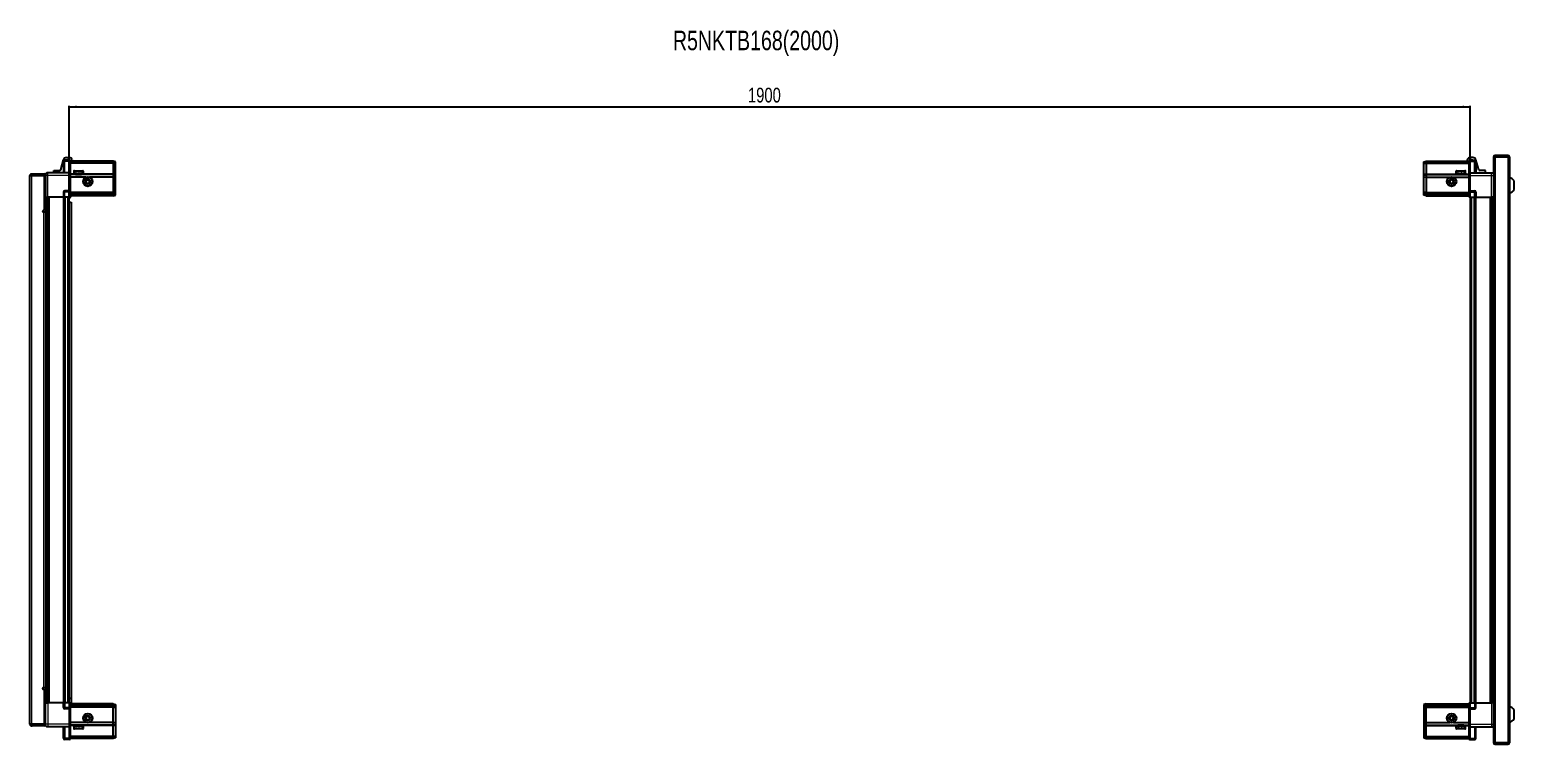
# Model space of a CAD drawing. Header units: millimetres. Extents: x 1132 to 7053, y -1173 to 2017.
# Drawn here: x 3138 to 5152, y 1048 to 2017 of the extents above; entities that cross this region are included whole.
import ezdxf

# ---------------------------------------------------------------- set-up
doc = ezdxf.new("R2010")
doc.units = ezdxf.units.MM
doc.layers.add('FORMAT', color=7, linetype='Continuous')
doc.styles.add('SLDTEXTSTYLE0', font='TXT', dxfattribs={"width": 0.75})
doc.dimstyles.new('SLDDIMSTYLE0', dxfattribs={"dimtxt": 20, "dimasz": 10, "dimexe": 0, "dimexo": 0.0625, "dimgap": 5, "dimtad": 2, "dimdec": 1, "dimrnd": 1e-09, "dimzin": 12, "dimdsep": 46, "dimtxsty": 'SLDTEXTSTYLE0', "dimsah": 1, "dimcen": 0.09, "dimadec": 0, "dimazin": 3, "dimtfac": 1, "dimtofl": 0, "dimtmove": 0, "dimatfit": 3, "dimfxl": 0, "dimfrac": 2, "dimtolj": 1, "dimtzin": 12, "dimarcsym": 0})

# ---------------------------------------------------------------- blocks, each defined once
blk = doc.blocks.new('_D_5')
at = {"layer": 'FORMAT'}
for p, q in [((3192.1, 1790.1), (3192.1, 1913.6)), ((5092.1, 1790.1), (5092.1, 1913.6)), ((3192.1, 1912.6), (5092.1, 1912.6))]:
    blk.add_line(p, q, dxfattribs=at)
for points in [[(3192.1, 1912.6), (3202.1, 1911.1), (3202.1, 1914.1)], [(5092.1, 1912.6), (5082.1, 1914.1), (5082.1, 1911.1)]]:
    blk.add_solid(points, dxfattribs=at)
at = {"layer": 'FORMAT', "insert": (4112.6, 1938.4), "char_height": 20, "attachment_point": 1, "style": 'SLDTEXTSTYLE0'}
blk.add_mtext('1900', dxfattribs=at)

msp = doc.modelspace()

# ---------------------------------------------------------------- linework, layer by layer
at = {"color": 7, "linetype": 'Continuous', "lineweight": 25}
for p, q in [((3180.48, 1827.19), (3184.25, 1840.34)), ((3184.26, 1838.1), (3184.26, 1823.1)), ((3192.26, 1840.1), (3186.26, 1840.1)), ((3188.57, 1843.6), (3191.8, 1843.6)), ((3192.26, 1840.1), (3192.59, 1840.1)), ((3192.26, 1840.1), (3192.26, 1838.1)), ((3192.26, 1823.3), (3192.26, 1838.1)), ((3192.26, 1823.3), (3192.26, 1838.1)), ((3193.46, 1839.6), (3192.59, 1840.1)), ((3193.46, 1838.1), (3193.46, 1839.6)), ((3251.76, 1838.6), (3193.46, 1838.6)), ((3193.46, 1838.1), (3193.46, 1823.3)), ((3251.76, 1836.1), (3193.46, 1836.1)), ((3196.12, 1840.34), (3196.62, 1838.6)), ((3251.76, 1838.6), (3251.76, 1836.1)), ((3254.76, 1837.8), (3251.76, 1838.6)), ((3251.76, 1836.1), (3251.76, 1821.6)), ((3254.76, 1835.95), (3251.76, 1836.1)), ((3254.76, 1835.95), (3254.76, 1837.8)), ((3254.76, 1821.6), (3254.76, 1835.95)), ((5029.46, 1837.8), (5032.46, 1838.6)), ((5029.46, 1835.95), (5029.46, 1837.8)), ((5029.46, 1835.95), (5032.46, 1836.1)), ((5029.46, 1821.6), (5029.46, 1835.95)), ((5032.46, 1838.6), (5032.46, 1836.1)), ((5032.46, 1838.6), (5090.76, 1838.6)), ((5032.46, 1836.1), (5032.46, 1821.6)), ((5032.46, 1836.1), (5090.76, 1836.1)), ((5088.09, 1840.34), (5087.59, 1838.6)), ((5091.62, 1840.1), (5090.76, 1839.6)), ((5090.76, 1839.6), (5090.76, 1838.1)), ((5090.76, 1823.3), (5090.76, 1838.1)), ((5091.96, 1840.1), (5091.62, 1840.1)), ((5091.96, 1838.1), (5091.96, 1840.1)), ((5091.96, 1840.1), (5097.96, 1840.1)), ((5091.96, 1838.1), (5091.96, 1823.3)), ((5095.64, 1843.6), (5092.42, 1843.6)), ((5099.96, 1838.1), (5099.96, 1823.1)), ((5103.74, 1827.19), (5099.97, 1840.34)), ((5123.96, 1844.5), (5123.96, 1832.1)), ((5125.46, 1844.5), (5125.46, 1832.1)), ((5125.96, 1844.5), (5143.36, 1844.5)), ((5125.96, 1831.6), (5125.96, 1844.5)), ((5143.36, 1846.6), (5126.06, 1846.6)), ((5143.36, 1845.1), (5126.06, 1845.1)), ((5143.36, 1845.1), (5143.36, 1846.6)), ((5143.36, 1844.5), (5145.46, 1844.5)), ((5145.46, 1844.5), (5145.46, 1049.7)), ((3138.76, 1814.74), (3138.46, 1814.74)), ((3138.46, 1803.17), (3138.46, 1814.74)), ((3140.26, 1819.25), (3138.76, 1819.25)), ((3138.76, 1818.75), (3138.76, 1819.25)), ((3138.76, 1075.45), (3138.76, 1818.75)), ((3140.86, 1819.85), (3140.86, 1821.35)), ((3140.86, 1821.35), (3141.76, 1821.35)), ((3140.86, 1819.85), (3141.76, 1819.85)), ((3140.86, 1819.35), (3158.26, 1819.35)), ((3141.76, 1819.85), (3141.76, 1821.35)), ((3141.76, 1821.35), (3158.26, 1821.35)), ((3141.76, 1819.85), (3158.26, 1819.85)), ((3158.26, 1819.85), (3158.26, 1821.35)), ((3159.76, 1819.35), (3158.26, 1819.35)), ((3158.26, 1819.35), (3158.26, 1771.85)), ((3159.76, 1819.1), (3159.76, 1790.1)), ((3192.26, 1823.1), (3163.26, 1823.1)), ((3171.31, 1823.1), (3171.31, 1826.1)), ((3171.31, 1826.1), (3179.03, 1826.1)), ((3192.26, 1823.1), (3192.26, 1823.3)), ((3192.26, 1823.1), (3193.46, 1823.1)), ((3192.26, 1819.1), (3192.26, 1823.1)), ((3192.26, 1798.8), (3192.26, 1819.1)), ((3193.46, 1823.3), (3193.46, 1823.1)), ((3193.46, 1823.1), (3193.46, 1819.1)), ((3251.76, 1820.6), (3193.46, 1820.6)), ((3193.46, 1819.1), (3193.46, 1798.8)), ((3214.76, 1817.1), (3193.46, 1817.1)), ((3198.26, 1825), (3198.26, 1822.6)), ((3198.26, 1822.6), (3198.26, 1822.1)), ((3198.26, 1822.1), (3198.39, 1822.1)), ((3198.58, 1822.6), (3198.39, 1822.6)), ((3198.39, 1822.6), (3198.39, 1822.1)), ((3198.39, 1822.1), (3198.58, 1822.1)), ((3198.58, 1822.6), (3198.58, 1822.1)), ((3198.58, 1822.1), (3199.11, 1822.1)), ((3199.06, 1825.8), (3206.23, 1825.8)), ((3199.51, 1822.6), (3199.11, 1822.6)), ((3199.11, 1822.6), (3199.11, 1822.1)), ((3199.11, 1822.1), (3199.51, 1822.1)), ((3199.51, 1822.6), (3199.51, 1822.1)), ((3199.51, 1822.1), (3200.38, 1822.1)), ((3200.36, 1822.1), (3200.36, 1822)), ((3200.36, 1822), (3209.16, 1822)), ((3200.95, 1822.6), (3200.38, 1822.6)), ((3200.38, 1822.6), (3200.38, 1822.1)), ((3200.38, 1822.1), (3200.95, 1822.1)), ((3200.76, 1821.6), (3201.45, 1821.12)), ((3200.76, 1821.6), (3205.79, 1821.6)), ((3201.45, 1821.12), (3200.76, 1820.64)), ((3200.76, 1820.64), (3200.76, 1820.6)), ((3200.76, 1820.64), (3205.79, 1820.64)), ((3200.95, 1822.6), (3200.95, 1822.1)), ((3200.95, 1822.1), (3202.08, 1822.1)), ((3201.45, 1821.12), (3205.61, 1821.12)), ((3202.77, 1822.6), (3202.08, 1822.6)), ((3202.08, 1822.6), (3202.08, 1822.1)), ((3202.08, 1822.1), (3202.77, 1822.1)), ((3202.77, 1822.6), (3202.77, 1822.1)), ((3202.77, 1822.1), (3204.04, 1822.1)), ((3204.78, 1822.6), (3204.04, 1822.6)), ((3204.04, 1822.6), (3204.04, 1822.1)), ((3204.04, 1822.1), (3204.27, 1822.1)), ((3204.27, 1822.6), (3204.27, 1822.1)), ((3204.77, 1822.6), (3204.77, 1822.1)), ((3204.77, 1822.1), (3204.78, 1822.1)), ((3204.78, 1822.6), (3204.78, 1822.1)), ((3204.78, 1822.1), (3206.07, 1822.1)), ((3205.61, 1821.12), (3208.07, 1821.12)), ((3205.79, 1821.6), (3208.76, 1821.6)), ((3205.79, 1820.64), (3208.76, 1820.64)), ((3206.79, 1822.6), (3206.07, 1822.6)), ((3206.07, 1822.6), (3206.07, 1822.1)), ((3206.13, 1822.6), (3206.13, 1822.1)), ((3206.13, 1822.1), (3206.79, 1822.1)), ((3206.23, 1825.8), (3210.46, 1825.8)), ((3206.79, 1822.6), (3206.79, 1822.1)), ((3206.79, 1822.1), (3207.97, 1822.1)), ((3208.59, 1822.6), (3207.97, 1822.6)), ((3207.97, 1822.6), (3207.97, 1822.1)), ((3207.97, 1822.1), (3208.59, 1822.1)), ((3208.07, 1821.12), (3208.76, 1821.6)), ((3208.76, 1820.64), (3208.07, 1821.12)), ((3208.59, 1822.6), (3208.59, 1822.1)), ((3208.59, 1822.1), (3209.56, 1822.1)), ((3208.76, 1820.6), (3208.76, 1820.64)), ((3209.16, 1822), (3209.16, 1822.1)), ((3210.03, 1822.6), (3209.56, 1822.6)), ((3209.56, 1822.6), (3209.56, 1822.1)), ((3209.56, 1822.1), (3210.03, 1822.1)), ((3210.03, 1822.6), (3210.03, 1822.1)), ((3210.03, 1822.1), (3210.68, 1822.1)), ((3210.95, 1822.6), (3210.68, 1822.6)), ((3210.68, 1822.6), (3210.68, 1822.1)), ((3210.68, 1822.1), (3210.95, 1822.1)), ((3210.95, 1822.6), (3210.95, 1822.1)), ((3210.95, 1822.1), (3211.22, 1822.1)), ((3211.26, 1822.6), (3211.22, 1822.6)), ((3211.22, 1822.6), (3211.22, 1822.1)), ((3211.22, 1822.1), (3211.26, 1822.1)), ((3211.26, 1822.6), (3211.26, 1825)), ((3211.26, 1822.6), (3211.26, 1822.1)), ((3251.76, 1817.1), (3219.76, 1817.1)), ((3251.76, 1821.6), (3251.76, 1820.6)), ((3251.76, 1820.6), (3251.76, 1817.1)), ((3254.76, 1819.8), (3251.76, 1820.6)), ((3251.76, 1817.1), (3251.76, 1796.6)), ((3251.76, 1817.1), (3254.76, 1816.77)), ((3254.76, 1819.8), (3254.76, 1821.6)), ((3254.76, 1816.77), (3254.76, 1819.8)), ((3254.76, 1796.6), (3254.76, 1816.77)), ((5029.46, 1819.8), (5029.46, 1821.6)), ((5029.46, 1819.8), (5032.46, 1820.6)), ((5029.46, 1816.77), (5029.46, 1819.8)), ((5032.46, 1817.1), (5029.46, 1816.77)), ((5029.46, 1796.6), (5029.46, 1816.77)), ((5032.46, 1821.6), (5032.46, 1820.6)), ((5032.46, 1820.6), (5032.46, 1817.1)), ((5032.46, 1820.6), (5090.76, 1820.6)), ((5032.46, 1817.1), (5032.46, 1796.6)), ((5032.46, 1817.1), (5064.46, 1817.1)), ((5069.46, 1817.1), (5090.76, 1817.1)), ((5072.96, 1825), (5072.96, 1822.1)), ((5072.96, 1822.1), (5072.99, 1822.1)), ((5073.11, 1822.6), (5072.99, 1822.6)), ((5072.99, 1822.6), (5072.99, 1822.1)), ((5072.99, 1822.1), (5073.11, 1822.1)), ((5073.11, 1822.6), (5073.11, 1822.1)), ((5073.11, 1822.1), (5073.52, 1822.1)), ((5073.86, 1822.6), (5073.52, 1822.6)), ((5073.52, 1822.6), (5073.52, 1822.1)), ((5073.52, 1822.1), (5073.86, 1822.1)), ((5073.76, 1825.8), (5085.16, 1825.8)), ((5073.86, 1822.6), (5073.86, 1822.1)), ((5073.86, 1822.1), (5074.64, 1822.1)), ((5075.16, 1822.6), (5074.64, 1822.6)), ((5074.64, 1822.6), (5074.64, 1822.1)), ((5074.64, 1822.1), (5075.16, 1822.1)), ((5075.06, 1822.1), (5075.06, 1822)), ((5075.06, 1822), (5083.86, 1822)), ((5075.16, 1822.6), (5075.16, 1822.1)), ((5075.16, 1822.1), (5076.22, 1822.1)), ((5075.46, 1821.6), (5076.15, 1821.12)), ((5075.46, 1821.6), (5083.46, 1821.6)), ((5076.15, 1821.12), (5075.46, 1820.64)), ((5075.46, 1820.64), (5075.46, 1820.6)), ((5075.46, 1820.64), (5083.46, 1820.64)), ((5076.15, 1821.12), (5082.77, 1821.12)), ((5076.88, 1822.6), (5076.22, 1822.6)), ((5076.22, 1822.6), (5076.22, 1822.1)), ((5076.22, 1822.1), (5076.88, 1822.1)), ((5076.88, 1822.6), (5076.88, 1822.1)), ((5076.88, 1822.1), (5078.12, 1822.1)), ((5078.85, 1822.6), (5078.12, 1822.6)), ((5078.12, 1822.6), (5078.12, 1822.1)), ((5078.12, 1822.1), (5078.55, 1822.1)), ((5078.55, 1822.6), (5078.55, 1822.1)), ((5078.85, 1822.6), (5078.85, 1822.1)), ((5078.85, 1822.1), (5080.15, 1822.1)), ((5080.88, 1822.6), (5080.15, 1822.6)), ((5080.15, 1822.6), (5080.15, 1822.1)), ((5080.42, 1822.6), (5080.42, 1822.1)), ((5080.42, 1822.1), (5080.88, 1822.1)), ((5080.88, 1822.6), (5080.88, 1822.1)), ((5080.88, 1822.1), (5082.11, 1822.1)), ((5082.77, 1822.6), (5082.11, 1822.6)), ((5082.11, 1822.6), (5082.11, 1822.1)), ((5082.11, 1822.1), (5082.77, 1822.1)), ((5082.77, 1822.6), (5082.77, 1822.1)), ((5082.77, 1822.1), (5083.82, 1822.1)), ((5082.77, 1821.12), (5083.46, 1821.6)), ((5083.46, 1820.64), (5082.77, 1821.12)), ((5083.46, 1820.6), (5083.46, 1820.64)), ((5084.34, 1822.6), (5083.82, 1822.6)), ((5083.82, 1822.6), (5083.82, 1822.1)), ((5083.82, 1822.1), (5084.34, 1822.1)), ((5083.86, 1822), (5083.86, 1822.1)), ((5084.34, 1822.6), (5084.34, 1822.1)), ((5084.34, 1822.1), (5085.09, 1822.1)), ((5085.42, 1822.6), (5085.09, 1822.6)), ((5085.09, 1822.6), (5085.09, 1822.1)), ((5085.09, 1822.1), (5085.42, 1822.1)), ((5085.42, 1822.6), (5085.42, 1822.1)), ((5085.42, 1822.1), (5085.82, 1822.1)), ((5085.93, 1822.6), (5085.82, 1822.6)), ((5085.82, 1822.6), (5085.82, 1822.1)), ((5085.82, 1822.1), (5085.93, 1822.1)), ((5085.93, 1822.6), (5085.93, 1822.1)), ((5085.93, 1822.1), (5085.96, 1822.1)), ((5085.96, 1822.1), (5085.96, 1825)), ((5090.76, 1823.1), (5090.76, 1823.3)), ((5091.96, 1823.1), (5090.76, 1823.1)), ((5090.76, 1819.1), (5090.76, 1823.1)), ((5090.76, 1798.8), (5090.76, 1819.1)), ((5091.96, 1823.3), (5091.96, 1823.1)), ((5091.96, 1823.1), (5091.96, 1819.1)), ((5091.96, 1823.1), (5120.96, 1823.1)), ((5091.96, 1819.1), (5091.96, 1798.8)), ((5112.91, 1826.1), (5105.18, 1826.1)), ((5112.91, 1823.1), (5112.91, 1826.1)), ((5123.86, 1831.6), (5123.86, 1062.6)), ((5123.86, 1831.6), (5125.96, 1831.6)), ((5123.96, 1832.1), (5125.46, 1832.1)), ((3138.46, 1803.17), (3138.76, 1803.17)), ((3158.26, 1792.85), (3159.76, 1792.85)), ((3184.26, 1796.6), (3184.26, 1790.1)), ((3192.26, 1798.6), (3186.26, 1798.6)), ((3192.26, 1798.6), (3192.26, 1798.8)), ((3192.26, 1798.6), (3192.26, 1796.6)), ((3192.26, 1798.6), (3193.46, 1798.6)), ((3192.26, 1790.1), (3192.26, 1796.6)), ((3192.26, 1790.1), (3192.26, 1796.6)), ((3192.59, 1790.1), (3192.59, 1796.6)), ((3193.46, 1798.8), (3193.46, 1798.6)), ((3193.46, 1797.93), (3193.46, 1798.6)), ((3193.46, 1797.93), (3193.46, 1790.1)), ((3251.76, 1795.6), (3193.46, 1795.6)), ((3251.76, 1794.6), (3193.46, 1794.6)), ((3251.76, 1793.1), (3193.46, 1793.1)), ((3251.76, 1796.6), (3251.76, 1795.6)), ((3251.76, 1795.6), (3251.76, 1794.6)), ((3251.76, 1795.6), (3254.76, 1794.8)), ((3251.76, 1794.6), (3251.76, 1793.1)), ((3251.76, 1794.6), (3254.76, 1794.06)), ((3251.76, 1793.1), (3254.76, 1793.56)), ((3251.76, 1793.1), (3251.76, 1791.6)), ((3251.76, 1791.6), (3254.76, 1792.41)), ((3254.76, 1794.8), (3254.76, 1796.6)), ((3254.76, 1794.06), (3254.76, 1794.8)), ((3254.76, 1793.56), (3254.76, 1794.06)), ((3254.76, 1792.41), (3254.76, 1793.56)), ((5029.46, 1794.8), (5029.46, 1796.6)), ((5032.46, 1795.6), (5029.46, 1794.8)), ((5029.46, 1794.06), (5029.46, 1794.8)), ((5032.46, 1794.6), (5029.46, 1794.06)), ((5029.46, 1793.56), (5029.46, 1794.06)), ((5032.46, 1793.1), (5029.46, 1793.56)), ((5029.46, 1792.41), (5029.46, 1793.56)), ((5032.46, 1791.6), (5029.46, 1792.41)), ((5032.46, 1796.6), (5032.46, 1795.6)), ((5032.46, 1795.6), (5032.46, 1794.6)), ((5032.46, 1795.6), (5090.76, 1795.6)), ((5032.46, 1794.6), (5032.46, 1793.1)), ((5032.46, 1794.6), (5090.76, 1794.6)), ((5032.46, 1793.1), (5090.76, 1793.1)), ((5032.46, 1793.1), (5032.46, 1791.6)), ((5090.76, 1798.6), (5090.76, 1798.8)), ((5091.96, 1798.6), (5090.76, 1798.6)), ((5090.76, 1798.6), (5090.76, 1797.93)), ((5090.76, 1790.1), (5090.76, 1797.93)), ((5091.62, 1796.6), (5091.62, 1790.1)), ((5091.96, 1798.8), (5091.96, 1798.6)), ((5091.96, 1796.6), (5091.96, 1798.6)), ((5091.96, 1796.6), (5091.96, 1798.6)), ((5091.96, 1798.6), (5097.96, 1798.6)), ((5091.96, 1796.6), (5091.96, 1790.1)), ((5099.96, 1796.6), (5099.96, 1790.1)), ((5152.06, 1800.1), (5152.06, 1812.1)), ((3159.76, 1790.1), (3158.26, 1790.1)), ((3160.41, 1104.1), (3160.41, 1790.1)), ((3162.2, 1790.1), (3162.2, 1104.1)), ((3162.23, 1790.1), (3162.23, 1104.1)), ((3184.26, 1790.1), (3163.26, 1790.1)), ((3184.26, 1790.1), (3186.26, 1790.1)), ((3184.91, 1104.1), (3184.91, 1790.1)), ((3192.26, 1790.1), (3186.26, 1790.1)), ((3192.11, 1104.1), (3192.11, 1790.1)), ((3192.11, 1783.1), (3194.61, 1783.1)), ((3192.26, 1790.1), (3192.59, 1790.1)), ((3192.26, 1790.1), (3192.26, 1790.1)), ((3193.46, 1790.1), (3192.59, 1790.1)), ((3192.59, 1790.1), (3192.59, 1790.1)), ((3251.76, 1791.6), (3193.46, 1791.6)), ((3194.61, 1783.1), (3194.61, 1109.6)), ((5032.46, 1791.6), (5090.76, 1791.6)), ((5091.62, 1790.1), (5090.76, 1790.1)), ((5091.96, 1790.1), (5091.62, 1790.1)), ((5091.96, 1790.1), (5097.96, 1790.1)), ((5092.11, 1790.1), (5092.11, 1104.1)), ((5099.96, 1790.1), (5097.96, 1790.1)), ((5099.31, 1790.1), (5099.31, 1104.1)), ((5099.96, 1790.1), (5120.96, 1790.1)), ((5121.98, 1104.1), (5121.98, 1790.1)), ((5122.02, 1104.1), (5122.02, 1790.1)), ((5123.81, 1790.1), (5123.81, 1104.1)), ((3158.26, 1771.85), (3156.91, 1771.85)), ((3156.91, 1769.85), (3157.66, 1769.85)), ((3157.66, 1769.85), (3159.76, 1769.85)), ((3159.76, 1769.85), (3159.76, 1124.35)), ((3157.66, 1124.35), (3156.91, 1124.35)), ((3156.91, 1122.35), (3158.26, 1122.35)), ((3159.76, 1124.35), (3157.66, 1124.35)), ((3158.26, 1122.35), (3158.26, 1074.85)), ((3194.61, 1109.6), (3192.11, 1109.6)), ((3194.61, 1109.6), (3194.61, 1102.6)), ((3138.76, 1091.04), (3138.46, 1091.04)), ((3138.46, 1081.36), (3138.46, 1091.04)), ((3159.76, 1104.1), (3158.26, 1104.1)), ((3159.76, 1101.35), (3158.26, 1101.35)), ((3159.76, 1075.1), (3159.76, 1104.1)), ((3184.26, 1104.1), (3163.26, 1104.1)), ((3184.26, 1097.6), (3184.26, 1104.1)), ((3184.26, 1104.1), (3186.26, 1104.1)), ((3192.26, 1104.1), (3186.26, 1104.1)), ((3192.26, 1095.6), (3186.26, 1095.6)), ((3192.26, 1097.6), (3192.26, 1104.1)), ((3192.26, 1104.1), (3192.59, 1104.1)), ((3192.26, 1097.6), (3192.26, 1095.6)), ((3192.26, 1097.6), (3192.26, 1095.6)), ((3192.26, 1095.6), (3193.46, 1095.6)), ((3192.26, 1095.4), (3192.26, 1095.6)), ((3192.26, 1075.1), (3192.26, 1095.4)), ((3192.59, 1097.6), (3192.59, 1104.1)), ((3192.59, 1104.1), (3193.46, 1104.1)), ((3193.46, 1104.1), (3193.46, 1096.28)), ((3251.76, 1102.6), (3193.46, 1102.6)), ((3251.76, 1101.1), (3193.46, 1101.1)), ((3251.76, 1099.6), (3193.46, 1099.6)), ((3251.76, 1098.6), (3193.46, 1098.6)), ((3193.46, 1095.6), (3193.46, 1096.28)), ((3193.46, 1095.6), (3193.46, 1095.4)), ((3193.46, 1095.4), (3193.46, 1075.1)), ((3251.76, 1101.1), (3251.76, 1102.6)), ((3251.76, 1102.6), (3254.76, 1101.8)), ((3251.76, 1099.6), (3251.76, 1101.1)), ((3251.76, 1101.1), (3254.76, 1100.65)), ((3251.76, 1099.6), (3254.76, 1100.15)), ((3251.76, 1098.6), (3251.76, 1099.6)), ((3251.76, 1098.6), (3254.76, 1099.41)), ((3251.76, 1097.6), (3251.76, 1098.6)), ((3251.76, 1077.1), (3251.76, 1097.6)), ((3254.76, 1101.8), (3254.76, 1100.65)), ((3254.76, 1100.65), (3254.76, 1100.15)), ((3254.76, 1100.15), (3254.76, 1099.41)), ((3254.76, 1099.41), (3254.76, 1097.6)), ((3254.76, 1097.6), (3254.76, 1077.44)), ((5032.46, 1102.6), (5029.46, 1101.8)), ((5029.46, 1101.8), (5029.46, 1100.65)), ((5032.46, 1101.1), (5029.46, 1100.65)), ((5029.46, 1100.65), (5029.46, 1100.15)), ((5032.46, 1099.6), (5029.46, 1100.15)), ((5029.46, 1100.15), (5029.46, 1099.41)), ((5032.46, 1098.6), (5029.46, 1099.41)), ((5029.46, 1099.41), (5029.46, 1097.6)), ((5029.46, 1097.6), (5029.46, 1077.44)), ((5032.46, 1101.1), (5032.46, 1102.6)), ((5032.46, 1102.6), (5090.76, 1102.6)), ((5032.46, 1099.6), (5032.46, 1101.1)), ((5032.46, 1101.1), (5090.76, 1101.1)), ((5032.46, 1099.6), (5090.76, 1099.6)), ((5032.46, 1098.6), (5032.46, 1099.6)), ((5032.46, 1098.6), (5090.76, 1098.6)), ((5032.46, 1097.6), (5032.46, 1098.6)), ((5032.46, 1077.1), (5032.46, 1097.6)), ((5090.76, 1096.28), (5090.76, 1104.1)), ((5090.76, 1104.1), (5091.62, 1104.1)), ((5090.76, 1096.28), (5090.76, 1095.6)), ((5091.96, 1095.6), (5090.76, 1095.6)), ((5090.76, 1095.4), (5090.76, 1095.6)), ((5090.76, 1075.1), (5090.76, 1095.4)), ((5091.62, 1104.1), (5091.62, 1104.1)), ((5091.62, 1104.1), (5091.62, 1097.6)), ((5091.96, 1104.1), (5091.62, 1104.1)), ((5091.96, 1104.1), (5091.96, 1097.6)), ((5091.96, 1104.1), (5091.96, 1104.1)), ((5091.96, 1104.1), (5091.96, 1097.6)), ((5091.96, 1104.1), (5097.96, 1104.1)), ((5091.96, 1095.6), (5091.96, 1097.6)), ((5091.96, 1095.6), (5091.96, 1095.4)), ((5091.96, 1095.6), (5097.96, 1095.6)), ((5091.96, 1095.4), (5091.96, 1075.1)), ((5099.96, 1104.1), (5097.96, 1104.1)), ((5099.96, 1097.6), (5099.96, 1104.1)), ((5099.96, 1104.1), (5120.96, 1104.1)), ((5152.06, 1082.1), (5152.06, 1094.1)), ((3138.46, 1079.47), (3138.46, 1081.36)), ((3138.46, 1079.47), (3138.76, 1079.47)), ((3138.76, 1074.95), (3138.76, 1075.45)), ((3140.26, 1074.95), (3138.76, 1074.95)), ((3158.26, 1074.85), (3140.86, 1074.85)), ((3140.86, 1074.35), (3140.86, 1072.85)), ((3140.86, 1074.35), (3141.76, 1074.35)), ((3140.86, 1072.85), (3141.76, 1072.85)), ((3141.76, 1074.35), (3141.76, 1072.85)), ((3158.26, 1074.35), (3141.76, 1074.35)), ((3158.26, 1072.85), (3141.76, 1072.85)), ((3158.26, 1074.85), (3159.76, 1074.85)), ((3158.26, 1074.35), (3158.26, 1072.85)), ((3192.26, 1071.1), (3163.26, 1071.1)), ((3184.26, 1056.1), (3184.26, 1071.1)), ((3192.26, 1071.1), (3192.26, 1075.1)), ((3192.26, 1071.1), (3193.46, 1071.1)), ((3192.26, 1070.9), (3192.26, 1071.1)), ((3192.26, 1056.1), (3192.26, 1070.9)), ((3214.76, 1077.1), (3193.46, 1077.1)), ((3193.46, 1075.1), (3193.46, 1071.1)), ((3251.76, 1073.6), (3193.46, 1073.6)), ((3193.46, 1071.1), (3193.46, 1070.9)), ((3193.46, 1070.9), (3193.46, 1056.1)), ((3198.26, 1072.1), (3198.26, 1069.2)), ((3198.35, 1072.1), (3198.26, 1072.1)), ((3198.35, 1071.6), (3198.35, 1072.1)), ((3198.52, 1072.1), (3198.35, 1072.1)), ((3198.35, 1071.6), (3198.52, 1071.6)), ((3198.52, 1071.6), (3198.52, 1072.1)), ((3199.01, 1072.1), (3198.52, 1072.1)), ((3199.01, 1071.6), (3199.01, 1072.1)), ((3199.39, 1072.1), (3199.01, 1072.1)), ((3199.01, 1071.6), (3199.39, 1071.6)), ((3199.21, 1068.4), (3199.06, 1068.4)), ((3210.46, 1068.4), (3199.21, 1068.4)), ((3199.39, 1071.6), (3199.39, 1072.1)), ((3200.23, 1072.1), (3199.39, 1072.1)), ((3200.23, 1071.6), (3200.23, 1072.1)), ((3200.79, 1072.1), (3200.23, 1072.1)), ((3200.23, 1071.6), (3200.79, 1071.6)), ((3200.36, 1072.2), (3200.36, 1072.1)), ((3205.76, 1072.2), (3200.36, 1072.2)), ((3200.76, 1073.6), (3200.76, 1073.57)), ((3200.76, 1073.57), (3201.45, 1073.09)), ((3200.86, 1073.57), (3200.76, 1073.57)), ((3201.45, 1073.09), (3200.76, 1072.6)), ((3200.86, 1072.6), (3200.76, 1072.6)), ((3200.79, 1071.6), (3200.79, 1072.1)), ((3201.89, 1072.1), (3200.79, 1072.1)), ((3208.76, 1073.57), (3200.86, 1073.57)), ((3208.76, 1072.6), (3200.86, 1072.6)), ((3201.53, 1073.09), (3201.45, 1073.09)), ((3208.07, 1073.09), (3201.53, 1073.09)), ((3201.89, 1071.6), (3201.89, 1072.1)), ((3202.57, 1072.1), (3201.89, 1072.1)), ((3201.89, 1071.6), (3202.57, 1071.6)), ((3202.57, 1071.6), (3202.57, 1072.1)), ((3203.84, 1072.1), (3202.57, 1072.1)), ((3203.84, 1071.6), (3203.84, 1072.1)), ((3204.13, 1072.1), (3203.84, 1072.1)), ((3203.84, 1071.6), (3204.57, 1071.6)), ((3204.13, 1071.6), (3204.13, 1072.1)), ((3204.57, 1071.6), (3204.57, 1072.1)), ((3205.87, 1072.1), (3204.57, 1072.1)), ((3209.16, 1072.2), (3205.76, 1072.2)), ((3205.87, 1071.6), (3205.87, 1072.1)), ((3205.87, 1071.6), (3206.59, 1071.6)), ((3206, 1071.6), (3206, 1072.1)), ((3206.59, 1072.1), (3206, 1072.1)), ((3206.59, 1071.6), (3206.59, 1072.1)), ((3207.79, 1072.1), (3206.59, 1072.1)), ((3207.79, 1071.6), (3207.79, 1072.1)), ((3208.43, 1072.1), (3207.79, 1072.1)), ((3207.79, 1071.6), (3208.43, 1071.6)), ((3208.07, 1073.09), (3208.76, 1073.57)), ((3208.76, 1072.6), (3208.07, 1073.09)), ((3208.43, 1071.6), (3208.43, 1072.1)), ((3209.42, 1072.1), (3208.43, 1072.1)), ((3208.76, 1073.57), (3208.76, 1073.6)), ((3209.16, 1072.1), (3209.16, 1072.2)), ((3209.42, 1071.6), (3209.42, 1072.1)), ((3209.9, 1072.1), (3209.42, 1072.1)), ((3209.42, 1071.6), (3209.9, 1071.6)), ((3209.9, 1071.6), (3209.9, 1072.1)), ((3210.59, 1072.1), (3209.9, 1072.1)), ((3210.59, 1071.6), (3210.59, 1072.1)), ((3210.88, 1072.1), (3210.59, 1072.1)), ((3210.59, 1071.6), (3210.88, 1071.6)), ((3210.88, 1071.6), (3210.88, 1072.1)), ((3211.19, 1072.1), (3210.88, 1072.1)), ((3211.19, 1071.6), (3211.19, 1072.1)), ((3211.25, 1072.1), (3211.19, 1072.1)), ((3211.19, 1071.6), (3211.25, 1071.6)), ((3211.25, 1071.6), (3211.25, 1072.1)), ((3211.26, 1072.1), (3211.25, 1072.1)), ((3211.26, 1069.2), (3211.26, 1072.1)), ((3251.76, 1077.1), (3219.76, 1077.1)), ((3251.76, 1077.1), (3254.76, 1077.44)), ((3251.76, 1073.6), (3251.76, 1077.1)), ((3254.76, 1074.41), (3251.76, 1073.6)), ((3251.76, 1072.6), (3251.76, 1073.6)), ((3251.76, 1058.1), (3251.76, 1072.6)), ((3254.76, 1077.44), (3254.76, 1074.41)), ((3254.76, 1074.41), (3254.76, 1072.6)), ((3254.76, 1072.6), (3254.76, 1058.26)), ((5032.46, 1077.1), (5029.46, 1077.44)), ((5029.46, 1077.44), (5029.46, 1074.41)), ((5029.46, 1074.41), (5032.46, 1073.6)), ((5029.46, 1074.41), (5029.46, 1072.6)), ((5029.46, 1072.6), (5029.46, 1058.26)), ((5032.46, 1077.1), (5064.46, 1077.1)), ((5032.46, 1073.6), (5032.46, 1077.1)), ((5032.46, 1073.6), (5090.76, 1073.6)), ((5032.46, 1072.6), (5032.46, 1073.6)), ((5032.46, 1058.1), (5032.46, 1072.6)), ((5069.46, 1077.1), (5090.76, 1077.1)), ((5072.96, 1072.1), (5072.96, 1069.2)), ((5072.98, 1072.1), (5072.96, 1072.1)), ((5072.98, 1071.6), (5072.98, 1072.1)), ((5073.07, 1072.1), (5072.98, 1072.1)), ((5072.98, 1071.6), (5073.07, 1071.6)), ((5073.07, 1071.6), (5073.07, 1072.1)), ((5073.45, 1072.1), (5073.07, 1072.1)), ((5073.45, 1071.6), (5073.45, 1072.1)), ((5073.76, 1072.1), (5073.45, 1072.1)), ((5073.45, 1071.6), (5073.76, 1071.6)), ((5073.76, 1071.6), (5073.76, 1072.1)), ((5074.5, 1072.1), (5073.76, 1072.1)), ((5085.16, 1068.4), (5073.76, 1068.4)), ((5074.5, 1071.6), (5074.5, 1072.1)), ((5075.01, 1072.1), (5074.5, 1072.1)), ((5074.5, 1071.6), (5075.01, 1071.6)), ((5075.01, 1071.6), (5075.01, 1072.1)), ((5076.05, 1072.1), (5075.01, 1072.1)), ((5075.06, 1072.2), (5075.06, 1072.1)), ((5083.86, 1072.2), (5075.06, 1072.2)), ((5075.46, 1073.6), (5075.46, 1073.57)), ((5075.46, 1073.57), (5076.15, 1073.09)), ((5083.46, 1073.57), (5075.46, 1073.57)), ((5076.15, 1073.09), (5075.46, 1072.6)), ((5083.46, 1072.6), (5075.46, 1072.6)), ((5076.05, 1071.6), (5076.05, 1072.1)), ((5076.7, 1072.1), (5076.05, 1072.1)), ((5076.05, 1071.6), (5076.7, 1071.6)), ((5082.77, 1073.09), (5076.15, 1073.09)), ((5076.7, 1071.6), (5076.7, 1072.1)), ((5077.92, 1072.1), (5076.7, 1072.1)), ((5077.92, 1071.6), (5077.92, 1072.1)), ((5078.42, 1072.1), (5077.92, 1072.1)), ((5077.92, 1071.6), (5078.65, 1071.6)), ((5078.42, 1071.6), (5078.42, 1072.1)), ((5078.65, 1071.6), (5078.65, 1072.1)), ((5079.95, 1072.1), (5078.65, 1072.1)), ((5079.95, 1071.6), (5079.95, 1072.1)), ((5079.95, 1071.6), (5080.68, 1071.6)), ((5080.29, 1071.6), (5080.29, 1072.1)), ((5080.68, 1072.1), (5080.29, 1072.1)), ((5080.68, 1071.6), (5080.68, 1072.1)), ((5081.93, 1072.1), (5080.68, 1072.1)), ((5081.93, 1071.6), (5081.93, 1072.1)), ((5082.59, 1072.1), (5081.93, 1072.1)), ((5081.93, 1071.6), (5082.59, 1071.6)), ((5082.59, 1071.6), (5082.59, 1072.1)), ((5083.67, 1072.1), (5082.59, 1072.1)), ((5082.77, 1073.09), (5083.46, 1073.57)), ((5083.46, 1072.6), (5082.77, 1073.09)), ((5083.46, 1073.57), (5083.46, 1073.6)), ((5083.67, 1071.6), (5083.67, 1072.1)), ((5084.2, 1072.1), (5083.67, 1072.1)), ((5083.67, 1071.6), (5084.2, 1071.6)), ((5083.86, 1072.1), (5083.86, 1072.2)), ((5084.2, 1071.6), (5084.2, 1072.1)), ((5084.99, 1072.1), (5084.2, 1072.1)), ((5084.99, 1071.6), (5084.99, 1072.1)), ((5085.34, 1072.1), (5084.99, 1072.1)), ((5084.99, 1071.6), (5085.34, 1071.6)), ((5085.34, 1071.6), (5085.34, 1072.1)), ((5085.77, 1072.1), (5085.34, 1072.1)), ((5085.77, 1071.6), (5085.77, 1072.1)), ((5085.91, 1072.1), (5085.77, 1072.1)), ((5085.77, 1071.6), (5085.91, 1071.6)), ((5085.91, 1071.6), (5085.91, 1072.1)), ((5085.96, 1072.1), (5085.91, 1072.1)), ((5085.96, 1069.2), (5085.96, 1072.1)), ((5090.76, 1071.1), (5090.76, 1075.1)), ((5091.96, 1071.1), (5090.76, 1071.1)), ((5090.76, 1070.9), (5090.76, 1071.1)), ((5090.76, 1056.1), (5090.76, 1070.9)), ((5091.96, 1075.1), (5091.96, 1071.1)), ((5091.96, 1071.1), (5091.96, 1070.9)), ((5091.96, 1071.1), (5120.96, 1071.1)), ((5091.96, 1070.9), (5091.96, 1056.1)), ((5091.96, 1070.9), (5091.96, 1056.1)), ((5099.96, 1056.1), (5099.96, 1071.1)), ((3192.26, 1054.1), (3186.26, 1054.1)), ((3192.26, 1056.1), (3192.26, 1054.1)), ((3192.26, 1054.1), (3192.59, 1054.1)), ((3192.26, 1054.1), (3192.26, 1054.1)), ((3192.26, 1054.1), (3192.59, 1054.1)), ((3192.59, 1054.1), (3193.46, 1054.6)), ((3192.59, 1054.1), (3193.46, 1054.6)), ((3251.76, 1058.1), (3193.46, 1058.1)), ((3193.46, 1054.6), (3193.46, 1056.1)), ((3251.76, 1055.6), (3193.46, 1055.6)), ((3254.76, 1058.26), (3251.76, 1058.1)), ((3251.76, 1055.6), (3251.76, 1058.1)), ((3254.76, 1056.41), (3251.76, 1055.6)), ((3254.76, 1058.26), (3254.76, 1056.41)), ((5029.46, 1058.26), (5032.46, 1058.1)), ((5029.46, 1058.26), (5029.46, 1056.41)), ((5029.46, 1056.41), (5032.46, 1055.6)), ((5032.46, 1058.1), (5090.76, 1058.1)), ((5032.46, 1055.6), (5032.46, 1058.1)), ((5032.46, 1055.6), (5090.76, 1055.6)), ((5090.76, 1056.1), (5090.76, 1054.6)), ((5090.76, 1054.6), (5091.62, 1054.1)), ((5091.96, 1054.1), (5091.62, 1054.1)), ((5091.96, 1054.1), (5091.96, 1056.1)), ((5091.96, 1054.1), (5097.96, 1054.1)), ((5125.96, 1062.6), (5123.86, 1062.6)), ((5123.96, 1062.1), (5125.46, 1062.1)), ((5123.96, 1062.1), (5123.96, 1049.7)), ((5125.46, 1062.1), (5125.46, 1049.7)), ((5125.96, 1049.7), (5125.96, 1062.6)), ((5143.36, 1049.7), (5125.96, 1049.7)), ((5126.06, 1049.1), (5143.36, 1049.1)), ((5126.06, 1047.6), (5143.36, 1047.6)), ((5145.46, 1049.7), (5143.36, 1049.7)), ((5143.36, 1049.1), (5143.36, 1047.6))]:
    msp.add_line(p, q, dxfattribs=at)
at = {"color": 8, "linetype": 'Continuous', "lineweight": 18}
for p, q in [((3186.26, 1838.1), (3184.26, 1838.1)), ((3186.26, 1838.1), (3186.26, 1840.1)), ((3186.26, 1823.1), (3186.26, 1838.1)), ((3192.26, 1838.1), (3186.26, 1838.1)), ((3192.26, 1838.1), (3193.46, 1838.1)), ((5091.96, 1838.1), (5090.76, 1838.1)), ((5091.96, 1838.1), (5097.96, 1838.1)), ((5097.96, 1838.1), (5097.96, 1840.1)), ((5097.96, 1823.1), (5097.96, 1838.1)), ((5097.96, 1838.1), (5099.96, 1838.1)), ((5125.46, 1844.5), (5123.96, 1844.5)), ((5126.06, 1845.1), (5126.06, 1846.6)), ((5143.36, 1844.5), (5143.36, 1049.7)), ((3140.86, 1819.35), (3140.86, 1074.85)), ((3163.26, 1790.1), (3163.26, 1819.1)), ((3192.26, 1819.1), (3163.26, 1819.1)), ((3192.26, 1823.3), (3193.46, 1823.3)), ((3192.26, 1819.1), (3193.46, 1819.1)), ((3200.76, 1821.6), (3193.46, 1821.6)), ((3198.26, 1825), (3206.43, 1825)), ((3206.43, 1825), (3211.26, 1825)), ((3251.76, 1821.6), (3208.76, 1821.6)), ((3254.76, 1821.6), (3251.76, 1821.6)), ((5029.46, 1821.6), (5032.46, 1821.6)), ((5032.46, 1821.6), (5075.46, 1821.6)), ((5072.96, 1825), (5085.96, 1825)), ((5083.46, 1821.6), (5090.76, 1821.6)), ((5090.76, 1823.3), (5091.96, 1823.3)), ((5091.96, 1819.1), (5090.76, 1819.1)), ((5091.96, 1819.1), (5120.96, 1819.1)), ((5120.96, 1790.1), (5120.96, 1819.1)), ((5125.96, 1831.6), (5125.96, 1062.6)), ((3184.26, 1796.6), (3186.26, 1796.6)), ((3186.26, 1796.6), (3186.26, 1798.6)), ((3186.26, 1790.1), (3186.26, 1796.6)), ((3192.26, 1796.6), (3186.26, 1796.6)), ((3192.26, 1798.8), (3193.46, 1798.8)), ((3192.26, 1796.6), (3192.59, 1796.6)), ((3251.76, 1796.6), (3193.46, 1796.6)), ((3251.76, 1796.6), (3254.76, 1796.6)), ((5032.46, 1796.6), (5029.46, 1796.6)), ((5032.46, 1796.6), (5090.76, 1796.6)), ((5090.76, 1798.8), (5091.96, 1798.8)), ((5091.96, 1796.6), (5091.62, 1796.6)), ((5091.96, 1796.6), (5097.96, 1796.6)), ((5097.96, 1796.6), (5097.96, 1798.6)), ((5097.96, 1790.1), (5097.96, 1796.6)), ((5099.96, 1796.6), (5097.96, 1796.6)), ((3159.76, 1769.85), (3159.76, 1790.1)), ((3160.99, 1790.1), (3160.99, 1104.1)), ((3163.44, 1104.1), (3163.44, 1790.1)), ((3164.85, 1790.1), (3164.85, 1104.1)), ((3184.26, 1104.1), (3184.26, 1790.1)), ((3186.91, 1104.1), (3186.91, 1790.1)), ((3190.11, 1104.1), (3190.11, 1790.1)), ((3192.26, 1790.1), (3192.59, 1790.1)), ((5094.11, 1790.1), (5094.11, 1104.1)), ((5097.31, 1790.1), (5097.31, 1104.1)), ((5099.96, 1790.1), (5099.96, 1104.1)), ((5119.36, 1104.1), (5119.36, 1790.1)), ((5120.77, 1790.1), (5120.77, 1104.1)), ((5123.22, 1104.1), (5123.22, 1790.1)), ((3157.66, 1124.35), (3157.66, 1769.85)), ((3159.76, 1104.1), (3159.76, 1124.35)), ((3163.26, 1104.1), (3163.26, 1075.1)), ((3184.26, 1097.6), (3186.26, 1097.6)), ((3186.26, 1104.1), (3186.26, 1097.6)), ((3186.26, 1097.6), (3186.26, 1095.6)), ((3192.26, 1097.6), (3186.26, 1097.6)), ((3192.26, 1097.6), (3192.59, 1097.6)), ((3193.46, 1095.4), (3192.26, 1095.4)), ((3251.76, 1097.6), (3193.46, 1097.6)), ((3251.76, 1097.6), (3254.76, 1097.6)), ((5032.46, 1097.6), (5029.46, 1097.6)), ((5032.46, 1097.6), (5090.76, 1097.6)), ((5091.96, 1095.4), (5090.76, 1095.4)), ((5091.96, 1104.1), (5091.62, 1104.1)), ((5091.96, 1097.6), (5091.62, 1097.6)), ((5091.96, 1097.6), (5097.96, 1097.6)), ((5097.96, 1104.1), (5097.96, 1097.6)), ((5099.96, 1097.6), (5097.96, 1097.6)), ((5097.96, 1097.6), (5097.96, 1095.6)), ((5120.96, 1104.1), (5120.96, 1075.1)), ((3192.26, 1075.1), (3163.26, 1075.1)), ((3186.26, 1071.1), (3186.26, 1056.1)), ((3192.26, 1075.1), (3193.46, 1075.1)), ((3193.46, 1070.9), (3192.26, 1070.9)), ((3200.76, 1072.6), (3193.46, 1072.6)), ((3198.43, 1069.2), (3198.26, 1069.2)), ((3211.26, 1069.2), (3198.43, 1069.2)), ((3251.76, 1072.6), (3208.76, 1072.6)), ((3254.76, 1072.6), (3251.76, 1072.6)), ((5029.46, 1072.6), (5032.46, 1072.6)), ((5032.46, 1072.6), (5075.46, 1072.6)), ((5085.96, 1069.2), (5072.96, 1069.2)), ((5083.46, 1072.6), (5090.76, 1072.6)), ((5091.96, 1075.1), (5090.76, 1075.1)), ((5091.96, 1070.9), (5090.76, 1070.9)), ((5091.96, 1075.1), (5120.96, 1075.1)), ((5097.96, 1071.1), (5097.96, 1056.1)), ((3186.26, 1056.1), (3184.26, 1056.1)), ((3186.26, 1056.1), (3186.26, 1054.1)), ((3192.26, 1056.1), (3186.26, 1056.1)), ((3192.26, 1056.1), (3193.46, 1056.1)), ((5091.96, 1056.1), (5090.76, 1056.1)), ((5091.96, 1056.1), (5097.96, 1056.1)), ((5097.96, 1056.1), (5099.96, 1056.1)), ((5097.96, 1056.1), (5097.96, 1054.1)), ((5125.46, 1049.7), (5123.96, 1049.7)), ((5126.06, 1049.1), (5126.06, 1047.6))]:
    msp.add_line(p, q, dxfattribs=at)
at = {"color": 7, "linetype": 'Continuous', "lineweight": 25}
for centre, radius in [((3217.26, 1811.1), 6.5), ((3217.26, 1811.1), 3.46), ((5066.96, 1811.1), 6.5), ((5066.96, 1811.1), 3.46), ((3217.26, 1083.1), 6.5), ((5066.96, 1083.1), 6.5), ((3217.26, 1083.1), 3.46), ((5066.96, 1083.1), 3.46)]:
    msp.add_circle(centre, radius, dxfattribs=at)
at = {"color": 8, "linetype": 'Continuous', "lineweight": 18}
for centre in [(3217.26, 1811.1), (5066.96, 1811.1), (3217.26, 1083.1), (5066.96, 1083.1)]:
    msp.add_circle(centre, 5.7, dxfattribs=at)
at = {"color": 7, "linetype": 'Continuous', "lineweight": 25}
for centre, radius, start, end in [((3188.57, 1839.1), 4.5, 90, 164), ((3186.26, 1838.1), 2, 90, 180), ((3190.21, 1838.7), 1.9, 47.4631, 132.5369), ((3191.8, 1839.1), 4.5, 16, 90), ((5092.42, 1839.1), 4.5, 90, 164), ((5094.01, 1838.7), 1.9, 47.4631, 132.5369), ((5095.64, 1839.1), 4.5, 16, 90), ((5097.96, 1838.1), 2, 360, 90), ((5126.06, 1844.5), 2.1, 90, 180), ((5126.06, 1844.5), 0.6, 90, 180), ((5143.36, 1844.5), 2.1, 360, 90), ((5143.36, 1844.5), 0.6, 360, 90), ((3140.76, 1818.85), 0.5, 90, 117.52901), ((3158.16, 1819.25), 0.6, 9.59407, 90), ((3158.16, 1819.25), 2.1, 32.2369, 87.2706), ((3179.03, 1827.6), 1.5, 270, 344), ((3199.06, 1825), 0.8, 90, 180), ((3200.36, 1821.6), 0.4, 0, 90), ((3209.16, 1821.6), 0.4, 90, 180), ((3210.46, 1825), 0.8, 0, 90), ((3217.26, 1811.1), 2.5, 101.00659, 161.00659), ((3217.26, 1811.1), 2.5, 41.00659, 101.00659), ((3217.26, 1811.1), 2.5, 341.00659, 41.00659), ((5066.96, 1811.1), 2.5, 120.74103, 180.74103), ((5066.96, 1811.1), 2.5, 60.74103, 120.74103), ((5066.96, 1811.1), 2.5, 0.74103, 60.74103), ((5073.76, 1825), 0.8, 90, 180), ((5075.06, 1821.6), 0.4, 0, 90), ((5083.86, 1821.6), 0.4, 90, 180), ((5085.16, 1825), 0.8, 0, 90), ((5105.18, 1827.6), 1.5, 196, 270), ((5142.43, 1805.08), 11.91, 36.1266, 75.29965), ((3186.26, 1796.6), 2, 90, 180), ((3217.26, 1811.1), 2.5, 161.00659, 221.00659), ((3217.26, 1811.1), 2.5, 221.00659, 281.00659), ((3217.26, 1811.1), 2.5, 281.00659, 341.00659), ((5066.96, 1811.1), 2.5, 180.74103, 240.74103), ((5066.96, 1811.1), 2.5, 240.74103, 300.74103), ((5066.96, 1811.1), 2.5, 300.74103, 0.74103), ((5097.96, 1796.6), 2, 0, 90), ((5142.43, 1807.13), 11.91, 284.70035, 323.8734), ((3189.61, 1792.75), 5, 300, 346.70293), ((3156.91, 1770.85), 1, 90, 270), ((3156.91, 1123.35), 1, 90, 270), ((3186.26, 1097.6), 2, 180, 270), ((5097.96, 1097.6), 2, 270, 0), ((5142.43, 1087.08), 11.91, 36.1266, 75.29965), ((3140.76, 1075.35), 0.5, 243.29122, 270), ((3158.16, 1074.95), 0.6, 270, 350.40593), ((3158.16, 1074.95), 2.1, 272.7294, 327.8305), ((3199.06, 1069.2), 0.8, 180, 270), ((3200.36, 1072.6), 0.4, 270, 0), ((3209.16, 1072.6), 0.4, 180, 270), ((3210.46, 1069.2), 0.8, 270, 360), ((3217.26, 1083.1), 2.5, 127.98423, 187.98423), ((3217.26, 1083.1), 2.5, 187.98423, 247.98423), ((3217.26, 1083.1), 2.5, 67.98423, 127.98423), ((3217.26, 1083.1), 2.5, 247.98423, 307.98423), ((3217.26, 1083.1), 2.5, 7.98423, 67.98423), ((3217.26, 1083.1), 2.5, 307.98423, 7.98423), ((5066.96, 1083.1), 2.5, 155.91157, 215.91157), ((5066.96, 1083.1), 2.5, 95.91157, 155.91157), ((5066.96, 1083.1), 2.5, 215.91157, 275.91157), ((5066.96, 1083.1), 2.5, 35.91157, 95.91157), ((5066.96, 1083.1), 2.5, 275.91157, 335.91157), ((5066.96, 1083.1), 2.5, 335.91157, 35.91157), ((5073.76, 1069.2), 0.8, 180, 270), ((5075.06, 1072.6), 0.4, 270, 0), ((5083.86, 1072.6), 0.4, 180, 270), ((5085.16, 1069.2), 0.8, 270, 0), ((5142.43, 1089.13), 11.91, 284.70035, 323.8734), ((3186.26, 1056.1), 2, 180, 270), ((5097.96, 1056.1), 2, 270, 0), ((5126.06, 1049.7), 2.1, 180, 270), ((5126.06, 1049.7), 0.6, 180, 270), ((5143.36, 1049.7), 2.1, 270, 0), ((5143.36, 1049.7), 0.6, 270, 0)]:
    msp.add_arc(centre, radius, start, end, dxfattribs=at)
for centre, start_param, end_param in [((3196.06, 1796.6), 2.4188584, 3.1415927), ((5088.16, 1796.6), 0, 0.7227342), ((3196.06, 1097.6), 3.1415927, 3.8643269), ((5088.16, 1097.6), 5.5604511, 6.2831853)]:
    msp.add_ellipse(centre, major_axis=(3.46, 0), ratio=0.5773503, start_param=start_param, end_param=end_param, dxfattribs=at)
for points, knots in [([(3140.86, 1821.35), (3140.6, 1821.33), (3140.11, 1821.28), (3139.47, 1820.88), (3139, 1820.32), (3138.78, 1819.75), (3138.76, 1819.38), (3138.76, 1819.25)], [0, 0, 0, 0, 0.2302553, 0.4485219, 0.6667858, 0.8850496, 1, 1, 1, 1]), ([(3138.76, 1818.75), (3138.78, 1818.8), (3138.84, 1818.89), (3139.23, 1819.02), (3139.79, 1819.15), (3140.37, 1819.27), (3140.73, 1819.33), (3140.86, 1819.35)], [0, 0, 0, 0, 0.2302553, 0.4485219, 0.6667858, 0.8850496, 1, 1, 1, 1]), ([(3163.26, 1823.1), (3162.82, 1823.06), (3162.14, 1822.99), (3161.32, 1822.55), (3160.76, 1822.1), (3160.31, 1821.54), (3159.88, 1820.72), (3159.8, 1820.04), (3159.76, 1819.6)], [0, 0, 0, 0, 0.2394568, 0.3683607, 0.5, 0.6316393, 0.7605432, 1, 1, 1, 1]), ([(3159.76, 1819.6), (3159.76, 1819.6), (3159.76, 1819.58), (3159.76, 1819.47), (3159.76, 1819.3), (3159.76, 1819.17), (3159.76, 1819.1)], [0, 0, 0, 0, 0.2493943, 0.5003335, 0.7501667, 1, 1, 1, 1]), ([(3214.42, 1810.55), (3214.59, 1811.04), (3214.91, 1811.95), (3215.22, 1812.86), (3215.36, 1813.28)], [0, 0, 0, 0, 0.53468586, 1, 1, 1, 1]), ([(3215.36, 1813.28), (3215.87, 1813.38), (3216.82, 1813.57), (3217.76, 1813.75), (3218.2, 1813.83)], [0, 0, 0, 0, 0.5346859, 1, 1, 1, 1]), ([(3218.2, 1813.83), (3218.28, 1813.74), (3218.67, 1813.29), (3219.32, 1812.54), (3219.86, 1811.92), (3220.09, 1811.66)], [0, 0, 0, 0, 0.13312467, 0.63709944, 1, 1, 1, 1]), ([(5064.44, 1812.52), (5064.88, 1812.78), (5065.71, 1813.27), (5066.54, 1813.76), (5066.92, 1813.99)], [0, 0, 0, 0, 0.5346859, 1, 1, 1, 1]), ([(5064.48, 1809.63), (5064.47, 1809.75), (5064.47, 1810.35), (5064.45, 1811.35), (5064.44, 1812.17), (5064.44, 1812.52)], [0, 0, 0, 0, 0.1331247, 0.6370994, 1, 1, 1, 1]), ([(5066.92, 1813.99), (5067.37, 1813.74), (5068.21, 1813.27), (5069.05, 1812.8), (5069.44, 1812.58)], [0, 0, 0, 0, 0.5346859, 1, 1, 1, 1]), ([(5069.44, 1812.58), (5069.44, 1812.24), (5069.45, 1811.41), (5069.47, 1810.42), (5069.47, 1809.82), (5069.48, 1809.69)], [0, 0, 0, 0, 0.3629006, 0.8668753, 1, 1, 1, 1]), ([(5120.96, 1823.1), (5121.4, 1823.06), (5122.08, 1822.99), (5122.89, 1822.55), (5123.44, 1822.11), (5123.72, 1821.74), (5123.86, 1821.56)], [0, 0, 0, 0, 0.3842982, 0.5911726, 0.8024372, 1, 1, 1, 1]), ([(3216.32, 1808.37), (3216.09, 1808.63), (3215.55, 1809.26), (3214.9, 1810.01), (3214.51, 1810.46), (3214.42, 1810.55)], [0, 0, 0, 0, 0.36290056, 0.86687533, 1, 1, 1, 1]), ([(3219.15, 1808.93), (3218.65, 1808.83), (3217.7, 1808.64), (3216.76, 1808.46), (3216.32, 1808.37)], [0, 0, 0, 0, 0.5346859, 1, 1, 1, 1]), ([(3220.09, 1811.66), (3219.92, 1811.17), (3219.61, 1810.26), (3219.3, 1809.35), (3219.15, 1808.93)], [0, 0, 0, 0, 0.5346859, 1, 1, 1, 1]), ([(5066.99, 1808.22), (5066.54, 1808.47), (5065.7, 1808.94), (5064.87, 1809.41), (5064.48, 1809.63)], [0, 0, 0, 0, 0.5346859, 1, 1, 1, 1]), ([(5069.48, 1809.69), (5069.03, 1809.43), (5068.2, 1808.94), (5067.38, 1808.45), (5066.99, 1808.22)], [0, 0, 0, 0, 0.5346859, 1, 1, 1, 1]), ([(3159.76, 1790.1), (3159.8, 1790.1), (3159.87, 1790.1), (3160.48, 1790.1), (3161.36, 1790.1), (3162.35, 1790.1), (3163, 1790.1), (3163.26, 1790.1)], [0, 0, 0, 0, 0.2146939, 0.4293877, 0.6440816, 0.8587754, 1, 1, 1, 1]), ([(5123.81, 1790.1), (5123.77, 1790.1), (5123.55, 1790.1), (5122.83, 1790.1), (5121.87, 1790.1), (5121.22, 1790.1), (5120.96, 1790.1)], [0, 0, 0, 0, 0.0717073, 0.4209791, 0.7702508, 1, 1, 1, 1]), ([(3159.76, 1104.1), (3159.8, 1104.1), (3159.87, 1104.1), (3160.48, 1104.1), (3161.36, 1104.1), (3162.35, 1104.1), (3163, 1104.1), (3163.26, 1104.1)], [0, 0, 0, 0, 0.21469386, 0.42938772, 0.64408158, 0.85877544, 1, 1, 1, 1]), ([(5123.81, 1104.1), (5123.77, 1104.1), (5123.55, 1104.1), (5122.83, 1104.1), (5121.87, 1104.1), (5121.22, 1104.1), (5120.96, 1104.1)], [0, 0, 0, 0, 0.0717073, 0.4209791, 0.7702508, 1, 1, 1, 1]), ([(3140.86, 1074.85), (3140.6, 1074.9), (3140.11, 1074.99), (3139.47, 1075.12), (3139, 1075.25), (3138.78, 1075.37), (3138.76, 1075.43), (3138.76, 1075.45)], [0, 0, 0, 0, 0.2302553, 0.4485219, 0.6667858, 0.8850496, 1, 1, 1, 1]), ([(3138.76, 1074.95), (3138.78, 1074.7), (3138.84, 1074.21), (3139.23, 1073.57), (3139.79, 1073.1), (3140.37, 1072.88), (3140.73, 1072.86), (3140.86, 1072.85)], [0, 0, 0, 0, 0.23025534, 0.4485219, 0.6667858, 0.88504963, 1, 1, 1, 1]), ([(3159.76, 1074.6), (3159.76, 1074.61), (3159.76, 1074.62), (3159.76, 1074.74), (3159.76, 1074.91), (3159.76, 1075.04), (3159.76, 1075.1)], [0, 0, 0, 0, 0.2493943, 0.50033348, 0.75016674, 1, 1, 1, 1]), ([(3163.26, 1071.1), (3162.82, 1071.15), (3162.14, 1071.22), (3161.32, 1071.66), (3160.76, 1072.11), (3160.31, 1072.67), (3159.88, 1073.49), (3159.8, 1074.16), (3159.76, 1074.6)], [0, 0, 0, 0, 0.23945684, 0.36836066, 0.5, 0.63163934, 0.76054316, 1, 1, 1, 1]), ([(3214.58, 1084.19), (3214.99, 1084.5), (3215.75, 1085.1), (3216.5, 1085.69), (3216.86, 1085.96)], [0, 0, 0, 0, 0.5346859, 1, 1, 1, 1]), ([(3214.98, 1081.33), (3214.96, 1081.45), (3214.88, 1082.04), (3214.74, 1083.03), (3214.63, 1083.85), (3214.58, 1084.19)], [0, 0, 0, 0, 0.13312467, 0.63709944, 1, 1, 1, 1]), ([(3217.66, 1080.25), (3217.18, 1080.44), (3216.29, 1080.8), (3215.4, 1081.16), (3214.98, 1081.33)], [0, 0, 0, 0, 0.5346859, 1, 1, 1, 1]), ([(3216.86, 1085.96), (3217.33, 1085.77), (3218.23, 1085.41), (3219.12, 1085.05), (3219.53, 1084.88)], [0, 0, 0, 0, 0.5346859, 1, 1, 1, 1]), ([(3219.93, 1082.02), (3219.53, 1081.7), (3218.77, 1081.11), (3218.01, 1080.52), (3217.66, 1080.25)], [0, 0, 0, 0, 0.5346859, 1, 1, 1, 1]), ([(3219.53, 1084.88), (3219.58, 1084.54), (3219.69, 1083.72), (3219.83, 1082.74), (3219.92, 1082.15), (3219.93, 1082.02)], [0, 0, 0, 0, 0.3629006, 0.8668753, 1, 1, 1, 1]), ([(5064.09, 1082.81), (5064.3, 1083.28), (5064.69, 1084.16), (5065.08, 1085.03), (5065.26, 1085.44)], [0, 0, 0, 0, 0.5346859, 1, 1, 1, 1]), ([(5065.78, 1080.47), (5065.48, 1080.89), (5064.91, 1081.67), (5064.35, 1082.45), (5064.09, 1082.81)], [0, 0, 0, 0, 0.5346859, 1, 1, 1, 1]), ([(5065.26, 1085.44), (5065.61, 1085.48), (5066.43, 1085.56), (5067.42, 1085.67), (5068.01, 1085.73), (5068.14, 1085.74)], [0, 0, 0, 0, 0.3629006, 0.8668753, 1, 1, 1, 1]), ([(5068.65, 1080.77), (5068.53, 1080.75), (5067.93, 1080.69), (5066.94, 1080.59), (5066.12, 1080.5), (5065.78, 1080.47)], [0, 0, 0, 0, 0.1331247, 0.6370994, 1, 1, 1, 1]), ([(5068.14, 1085.74), (5068.44, 1085.32), (5069, 1084.54), (5069.57, 1083.76), (5069.83, 1083.4)], [0, 0, 0, 0, 0.5346859, 1, 1, 1, 1]), ([(5069.83, 1083.4), (5069.62, 1082.93), (5069.22, 1082.05), (5068.83, 1081.17), (5068.65, 1080.77)], [0, 0, 0, 0, 0.5346859, 1, 1, 1, 1]), ([(5120.96, 1071.1), (5121.4, 1071.15), (5122.08, 1071.22), (5122.89, 1071.66), (5123.44, 1072.1), (5123.72, 1072.47), (5123.86, 1072.65)], [0, 0, 0, 0, 0.3842982, 0.5911726, 0.8024372, 1, 1, 1, 1])]:
    msp.add_open_spline(points, degree=3, knots=knots, dxfattribs=at)
for points in [[(3140.86, 1819.85), (3140.78, 1819.85), (3140.62, 1819.83), (3140.42, 1819.69), (3140.28, 1819.49), (3140.27, 1819.33), (3140.26, 1819.25)], [(3140.26, 1074.95), (3140.27, 1074.88), (3140.28, 1074.72), (3140.42, 1074.52), (3140.62, 1074.38), (3140.78, 1074.36), (3140.86, 1074.35)]]:
    msp.add_open_spline(points, degree=3, dxfattribs=at)
at = {"color": 8, "linetype": 'Continuous', "lineweight": 18}
for points, knots in [([(3163.26, 1819.1), (3162.82, 1819.1), (3162.14, 1819.1), (3161.32, 1819.1), (3160.76, 1819.1), (3160.31, 1819.1), (3159.88, 1819.1), (3159.8, 1819.1), (3159.76, 1819.1)], [0, 0, 0, 0, 0.2394568, 0.3683607, 0.5, 0.6316393, 0.7605432, 1, 1, 1, 1]), ([(5120.96, 1819.1), (5121.4, 1819.1), (5122.08, 1819.1), (5122.89, 1819.1), (5123.44, 1819.1), (5123.72, 1819.1), (5123.86, 1819.1)], [0, 0, 0, 0, 0.3842982, 0.5911726, 0.8024372, 1, 1, 1, 1]), ([(3163.26, 1075.1), (3162.82, 1075.1), (3162.14, 1075.1), (3161.32, 1075.1), (3160.76, 1075.1), (3160.31, 1075.1), (3159.88, 1075.1), (3159.8, 1075.1), (3159.76, 1075.1)], [0, 0, 0, 0, 0.2394568, 0.3683607, 0.5, 0.6316393, 0.7605432, 1, 1, 1, 1]), ([(5120.96, 1075.1), (5121.4, 1075.1), (5122.08, 1075.1), (5122.89, 1075.1), (5123.44, 1075.1), (5123.72, 1075.1), (5123.86, 1075.1)], [0, 0, 0, 0, 0.3842982, 0.5911726, 0.8024372, 1, 1, 1, 1])]:
    msp.add_open_spline(points, degree=3, knots=knots, dxfattribs=at)
for points in [[(3163.26, 1819.1), (3163.26, 1819.63), (3163.26, 1820.68), (3163.26, 1822), (3163.26, 1822.92), (3163.26, 1823.04), (3163.26, 1823.1)], [(5120.96, 1819.1), (5120.96, 1819.63), (5120.96, 1820.68), (5120.96, 1822), (5120.96, 1822.92), (5120.96, 1823.04), (5120.96, 1823.1)], [(3163.26, 1075.1), (3163.26, 1074.58), (3163.26, 1073.53), (3163.26, 1072.21), (3163.26, 1071.28), (3163.26, 1071.16), (3163.26, 1071.1)], [(5120.96, 1075.1), (5120.96, 1074.58), (5120.96, 1073.53), (5120.96, 1072.21), (5120.96, 1071.28), (5120.96, 1071.16), (5120.96, 1071.1)]]:
    msp.add_open_spline(points, degree=3, dxfattribs=at)

# ---------------------------------------------------------------- texts
at = {"layer": 'FORMAT', "insert": (4010.85, 2015.73), "char_height": 26.4583, "attachment_point": 1, "style": 'SLDTEXTSTYLE0'}
msp.add_mtext('R5NKTB168(2000)', dxfattribs=at)

# ---------------------------------------------------------------- dimensions: what is measured, and where the dimension line sits
at = {"layer": 'FORMAT'}
dim = msp.add_linear_dim(base=(5092.11, 1912.6), p1=(3192.11, 1790.1), p2=(5092.11, 1790.1), angle=0, dimstyle='SLDDIMSTYLE0', dxfattribs=at)
dim.commit()
dim.dimension.update_dxf_attribs({"geometry": '_D_5', "text_midpoint": (4142.11, 1912.6), "dimtype": 160})

doc.saveas('drawing.dxf')
